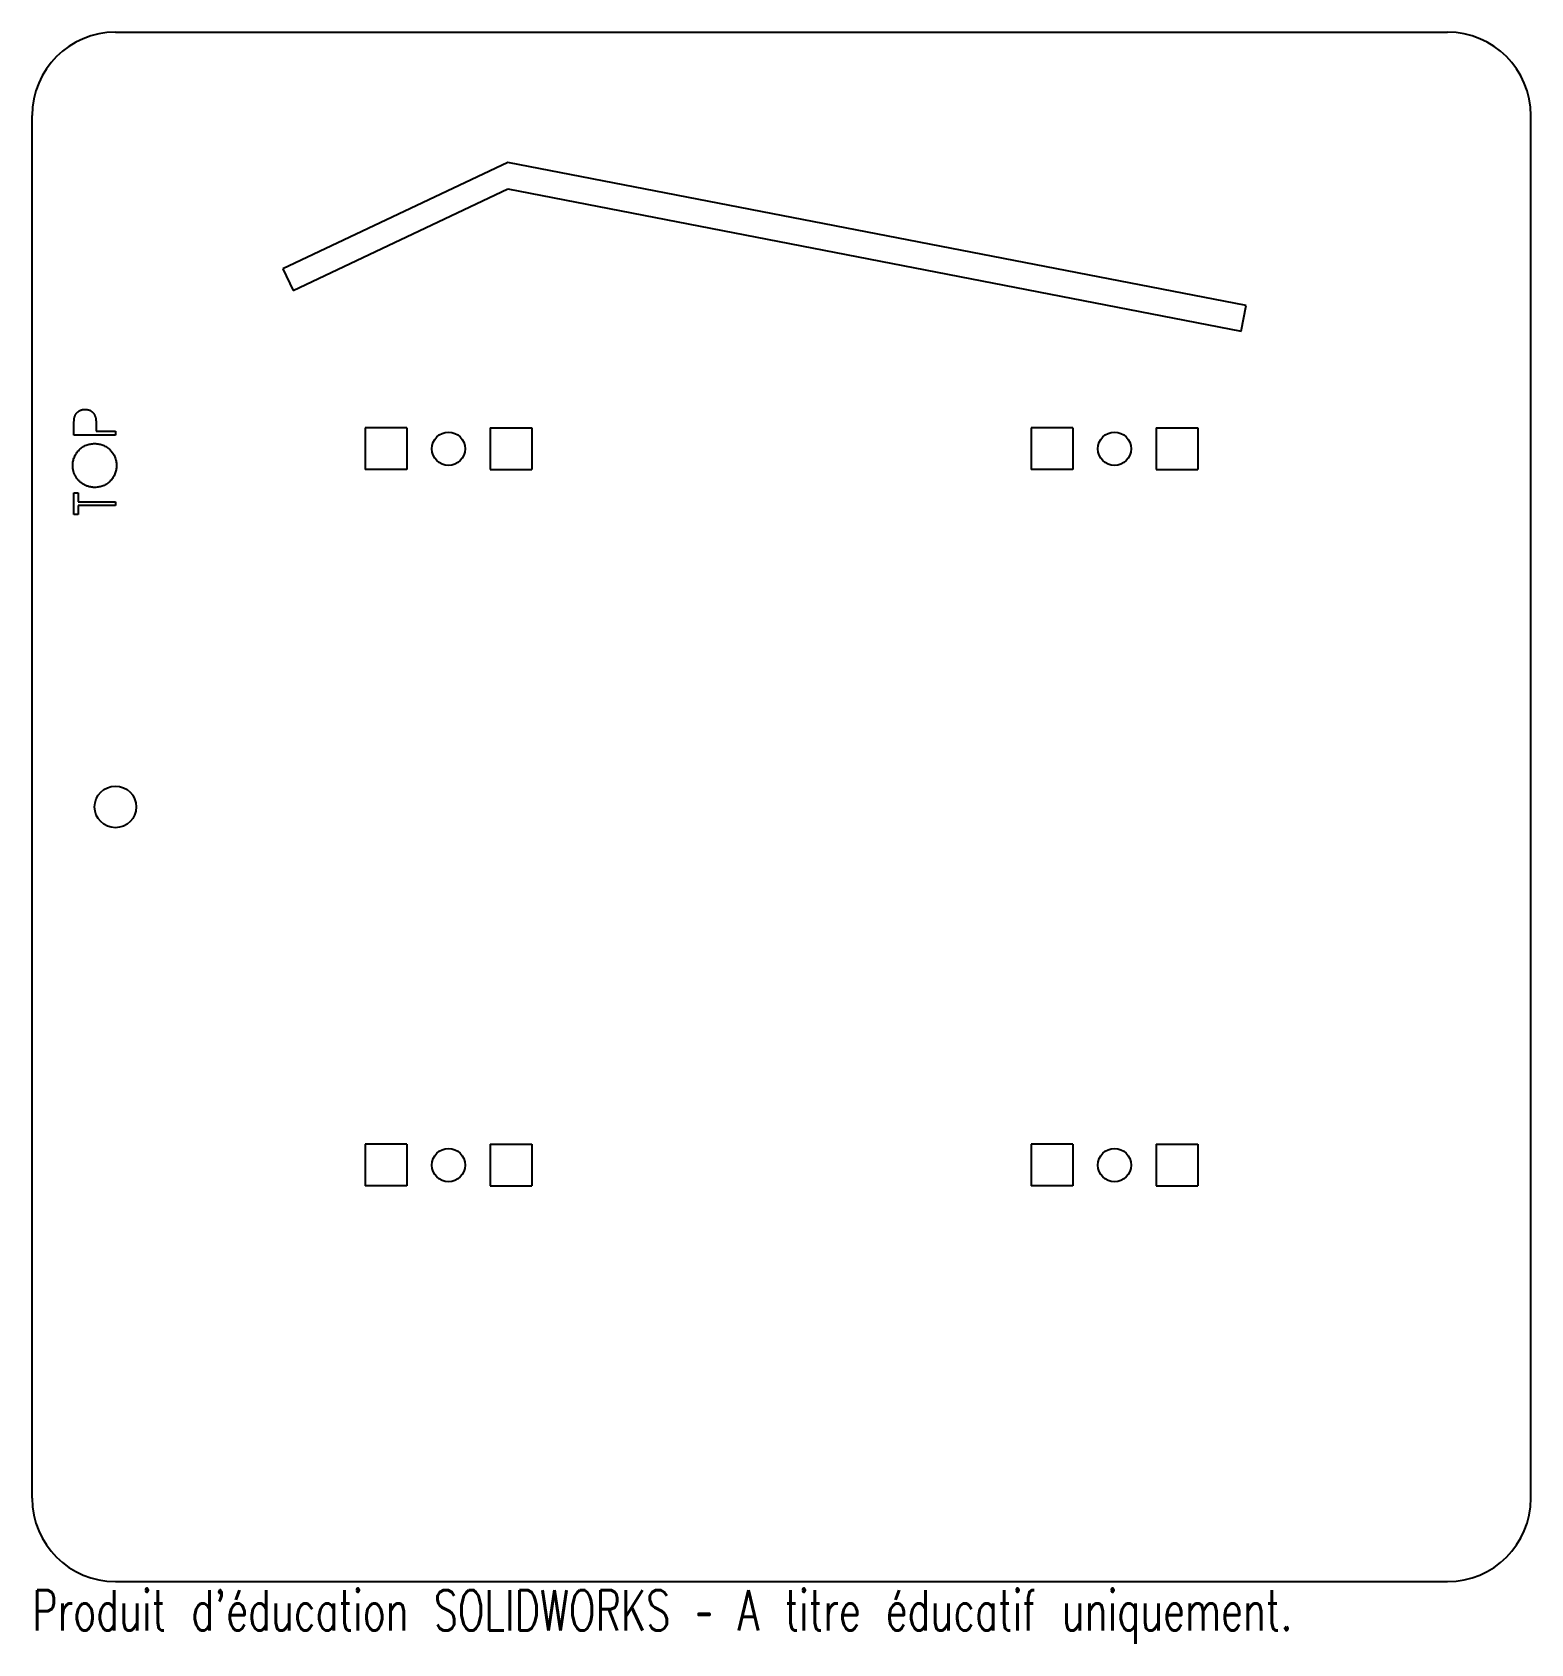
# Model space of a CAD drawing. Header units: millimetres. Extents: x 0 to 180, y -7 to 186.
import ezdxf

# ---------------------------------------------------------------- set-up
doc = ezdxf.new("R2010")
doc.units = ezdxf.units.MM
doc.styles.add('SLDTEXTSTYLE0', font='TXT', dxfattribs={"width": 0.7, "bigfont": 'bigfont'})

msp = doc.modelspace()

# ---------------------------------------------------------------- linework, layer by layer
at = {"color": 7, "linetype": 'Continuous', "lineweight": 25}
for p, q in [((10, 186), (170, 186)), ((0, 10), (0, 176)), ((180, 10), (180, 176)), ((57.14, 170.38), (30.11, 157.61)), ((145.82, 153.19), (57.14, 170.38)), ((31.33, 155.01), (57.14, 167.2)), ((57.14, 167.2), (145.23, 150.12)), ((30.11, 157.61), (31.33, 155.01)), ((145.23, 150.12), (145.82, 153.19)), ((5, 137.64), (5, 138.62)), ((10, 137.64), (5, 137.64)), ((7.69, 138.45), (7.69, 138.09)), ((7.69, 138.09), (10, 138.09)), ((10, 138.09), (10, 137.64)), ((40, 138.5), (40, 133.5)), ((45, 138.5), (40, 138.5)), ((45, 138.5), (45, 133.5)), ((55, 138.5), (60, 138.5)), ((55, 138.5), (55, 133.5)), ((60, 138.5), (60, 133.5)), ((120, 138.5), (120, 133.5)), ((125, 138.5), (120, 138.5)), ((125, 138.5), (125, 133.5)), ((135, 138.5), (140, 138.5)), ((135, 138.5), (135, 133.5)), ((140, 138.5), (140, 133.5)), ((45, 133.5), (40, 133.5)), ((55, 133.5), (60, 133.5)), ((125, 133.5), (120, 133.5)), ((135, 133.5), (140, 133.5)), ((5, 128.09), (5, 130.72)), ((5, 130.72), (5.51, 130.72)), ((5.51, 130.72), (5.51, 129.63)), ((5.51, 129.63), (10, 129.63)), ((10, 129.63), (10, 129.18)), ((5.51, 128.09), (5, 128.09)), ((10, 129.18), (5.51, 129.18)), ((5.51, 129.18), (5.51, 128.09)), ((40, 52.5), (40, 47.5)), ((45, 52.5), (40, 52.5)), ((45, 52.5), (45, 47.5)), ((55, 52.5), (60, 52.5)), ((55, 52.5), (55, 47.5)), ((60, 52.5), (60, 47.5)), ((120, 52.5), (120, 47.5)), ((125, 52.5), (120, 52.5)), ((125, 52.5), (125, 47.5)), ((135, 52.5), (140, 52.5)), ((135, 52.5), (135, 47.5)), ((140, 52.5), (140, 47.5)), ((45, 47.5), (40, 47.5)), ((55, 47.5), (60, 47.5)), ((125, 47.5), (120, 47.5)), ((135, 47.5), (140, 47.5)), ((10, 0), (170, 0))]:
    msp.add_line(p, q, dxfattribs=at)
for centre, radius in [((50, 136), 2), ((130, 136), 2), ((10, 93), 2.5), ((50, 50), 2), ((130, 50), 2)]:
    msp.add_circle(centre, radius, dxfattribs=at)
for centre, start, end in [((10, 176), 90, 180), ((170, 176), 0, 90), ((10, 10), 180, 270), ((170, 10), 270, 0)]:
    msp.add_arc(centre, 10, start, end, dxfattribs=at)
for points, knots in [([(5, 138.62), (5, 138.69), (5, 138.82), (5, 139), (5.01, 139.17), (5.02, 139.32), (5.03, 139.46), (5.04, 139.57), (5.05, 139.67), (5.07, 139.73), (5.08, 139.76)], [0, 0, 0, 0, 0.176956, 0.339055, 0.486318, 0.618781, 0.735619, 0.838742, 0.926457, 1, 1, 1, 1]), ([(5.08, 139.76), (5.08, 139.79), (5.1, 139.86), (5.14, 139.96), (5.19, 140.06), (5.24, 140.14), (5.29, 140.23), (5.36, 140.31), (5.43, 140.38), (5.51, 140.45), (5.59, 140.51), (5.69, 140.57), (5.78, 140.61), (5.88, 140.65), (5.99, 140.68), (6.1, 140.7), (6.22, 140.72), (6.3, 140.72), (6.34, 140.72)], [0, 0, 0, 0, 0.062472, 0.123472, 0.183383, 0.243116, 0.302081, 0.361286, 0.42141, 0.48249, 0.544101, 0.605721, 0.667186, 0.730025, 0.794582, 0.860367, 0.928918, 1, 1, 1, 1]), ([(6.34, 140.72), (6.38, 140.72), (6.46, 140.72), (6.58, 140.7), (6.69, 140.68), (6.8, 140.65), (6.9, 140.62), (7, 140.57), (7.09, 140.52), (7.17, 140.45), (7.25, 140.38), (7.32, 140.31), (7.39, 140.23), (7.45, 140.14), (7.5, 140.04), (7.54, 139.94), (7.58, 139.83), (7.6, 139.76), (7.61, 139.72)], [0, 0, 0, 0, 0.070119, 0.137192, 0.202016, 0.264631, 0.326117, 0.38601, 0.445812, 0.505298, 0.564633, 0.624283, 0.683902, 0.743953, 0.805388, 0.868388, 0.933084, 1, 1, 1, 1]), ([(7.61, 139.72), (7.62, 139.69), (7.63, 139.62), (7.65, 139.51), (7.66, 139.38), (7.67, 139.23), (7.68, 139.06), (7.69, 138.87), (7.69, 138.67), (7.69, 138.52), (7.69, 138.45)], [0, 0, 0, 0, 0.075172, 0.164743, 0.268011, 0.385964, 0.517799, 0.663698, 0.824417, 1, 1, 1, 1]), ([(4.87, 133.96), (4.87, 134.05), (4.88, 134.23), (4.91, 134.5), (4.97, 134.75), (5.06, 135), (5.16, 135.23), (5.3, 135.45), (5.45, 135.66), (5.63, 135.85), (5.82, 136.03), (6.03, 136.19), (6.25, 136.32), (6.48, 136.43), (6.72, 136.51), (6.97, 136.57), (7.23, 136.61), (7.41, 136.61), (7.5, 136.62)], [0, 0, 0, 0, 0.066567, 0.130742, 0.193348, 0.254998, 0.316119, 0.377264, 0.4394, 0.502805, 0.566356, 0.628251, 0.689107, 0.749358, 0.81018, 0.871617, 0.934873, 1, 1, 1, 1]), ([(7.5, 136.62), (7.59, 136.61), (7.77, 136.61), (8.03, 136.57), (8.28, 136.51), (8.51, 136.43), (8.74, 136.32), (8.96, 136.19), (9.17, 136.03), (9.36, 135.86), (9.54, 135.66), (9.7, 135.46), (9.83, 135.24), (9.94, 135.01), (10.02, 134.77), (10.08, 134.52), (10.12, 134.26), (10.13, 134.09), (10.13, 134)], [0, 0, 0, 0, 0.065234, 0.128584, 0.190343, 0.251408, 0.312206, 0.373614, 0.436264, 0.500407, 0.564535, 0.627137, 0.688338, 0.74924, 0.810076, 0.871656, 0.934766, 1, 1, 1, 1]), ([(7.52, 131.36), (7.46, 131.36), (7.34, 131.36), (7.17, 131.38), (7, 131.41), (6.83, 131.44), (6.66, 131.49), (6.5, 131.55), (6.34, 131.62), (6.18, 131.7), (6.03, 131.8), (5.89, 131.9), (5.76, 132), (5.64, 132.12), (5.52, 132.24), (5.41, 132.37), (5.31, 132.51), (5.22, 132.65), (5.14, 132.81), (5.07, 132.96), (5.01, 133.12), (4.96, 133.28), (4.92, 133.44), (4.89, 133.61), (4.87, 133.78), (4.87, 133.9), (4.87, 133.96)], [0, 0, 0, 0, 0.043209, 0.085873, 0.12812, 0.170152, 0.211918, 0.253753, 0.296006, 0.338443, 0.381015, 0.42282, 0.464089, 0.505126, 0.545975, 0.586985, 0.628339, 0.670084, 0.711992, 0.753039, 0.794049, 0.834886, 0.875498, 0.916547, 0.958004, 1, 1, 1, 1]), ([(10.13, 134), (10.13, 133.9), (10.12, 133.73), (10.08, 133.46), (10.03, 133.21), (9.94, 132.97), (9.83, 132.74), (9.7, 132.52), (9.55, 132.31), (9.37, 132.12), (9.18, 131.94), (8.97, 131.79), (8.75, 131.65), (8.53, 131.55), (8.29, 131.46), (8.04, 131.4), (7.79, 131.37), (7.61, 131.36), (7.52, 131.36)], [0, 0, 0, 0, 0.065819, 0.129747, 0.192072, 0.253459, 0.31457, 0.37628, 0.439026, 0.503267, 0.567493, 0.629705, 0.691, 0.751452, 0.812004, 0.87315, 0.935635, 1, 1, 1, 1])]:
    msp.add_open_spline(points, degree=3, knots=knots, dxfattribs=at)

# ---------------------------------------------------------------- texts
at = {"color": 7, "linetype": 'Continuous', "insert": (0, -1.02), "char_height": 4.8336, "attachment_point": 1, "style": 'SLDTEXTSTYLE0'}
msp.add_mtext("Produit d'éducation SOLIDWORKS – A titre éducatif uniquement.", dxfattribs=at)

doc.saveas('drawing.dxf')
